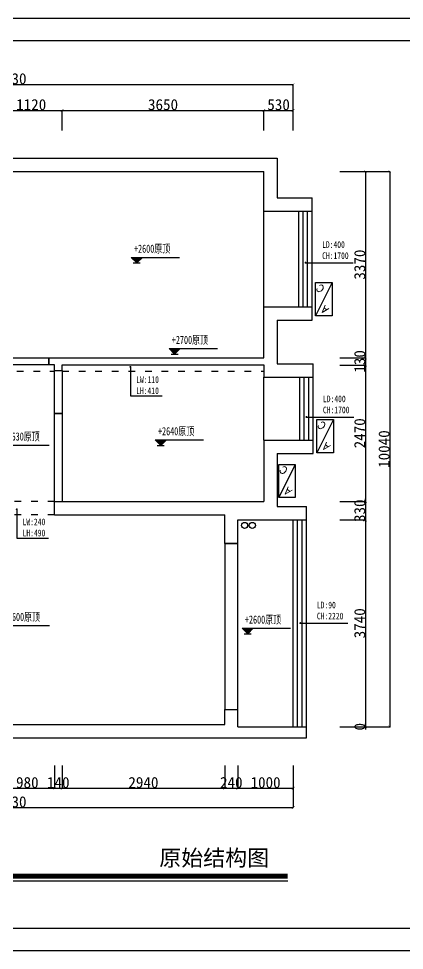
# Model space of a CAD drawing. Header units: millimetres. Extents: x -113526 to 211532, y -79714 to 28306.
# Drawn here: x 101028 to 108006, y -17124 to -278 of the extents above; entities that cross this region are included whole.
import ezdxf

# ---------------------------------------------------------------- set-up
doc = ezdxf.new("R2010")
doc.units = ezdxf.units.MM
doc.header["$PDMODE"] = 35
doc.linetypes.add('ACAD_ISO03W100', pattern=[30, 12, -18])
for name, color, linetype in [('10线框', 8, 'Continuous'), ('层高', 151, 'Continuous'), ('文本层', 3, 'Continuous'), ('标注', 8, 'Continuous')]:
    doc.layers.add(name, color=color, linetype=linetype)
doc.styles.get("Standard").update_dxf_attribs({"font": 'txt', "bigfont": 'gbcbig.shx'})
doc.styles.add('宋体', font='', dxfattribs={"width": 0.7})
doc.styles.add('标准', font='simhei.ttf')
doc.styles.get('宋体').set_extended_font_data('新宋体')
doc.dimstyles.new('50', dxfattribs={"dimtxt": 120, "dimasz": 50, "dimexe": 1, "dimexo": 1, "dimgap": 1, "dimtad": 1, "dimdec": 0, "dimtxsty": '标准', "dimblk": 'ARCHTICK', "dimcen": 0, "dimdle": 1, "dimclrd": 157, "dimclre": 157, "dimclrt": 40, "dimadec": 0, "dimazin": 0, "dimtfac": 1, "dimtdec": 0, "dimtix": 1, "dimtmove": 2, "dimatfit": 3, "dimldrblk": 'DOT', "dimfxl": 100, "dimarcsym": 0})

# ---------------------------------------------------------------- blocks, each defined once
blk = doc.blocks.new('图框')
at = {"layer": '10线框', "color": 4}
blk.add_lwpolyline([(320670, -86662), (301520, -86662), (301520, -100262), (320670, -100262)], close=True, dxfattribs=at)
blk = doc.blocks.new('cgbv')
blk.add_hatch(color=151).paths.add_polyline_path([(703067, -239057), (702866, -239057), (702966, -239157)])
at = {"color": 151}
for p, q in [((702866, -239057), (703745, -239057)), ((702866, -239057), (702966, -239157)), ((702966, -239157), (703067, -239057)), ((702903, -239157), (703030, -239157))]:
    blk.add_line(p, q, dxfattribs=at)
blk = doc.blocks.new('ch')
at = {"layer": '层高', "color": 140, "xscale": 0.9948881077471015, "yscale": 0.9948881077471015, "zscale": 0.9948881077471015}
for p in [(-507037, 278825), (-502785, 277944), (-507158, 276511), (-502101, 276295), (-502351, 274644), (-505146, 274549), (-509621, 274162), (-506959, 274200), (-509386, 272109), (-505140, 271288), (-500779, 271238)]:
    blk.add_blockref('cgbv', p, dxfattribs=at)
at = {"layer": '层高', "char_height": 146.88, "width": 1024.42, "attachment_point": 1, "style": '宋体'}
for s, insert in [('{\\C2;+2250天花}', (192285, 41221)), ('{\\C2;+2600原顶}', (196537, 40340)), ('{\\C2;+2630原顶}', (192164, 38907)), ('{\\C2;+2700原顶}', (197221, 38691)), ('{\\C2;+2630原顶}', (194176, 36945)), ('{\\C2;+2640原顶}', (196971, 37040)), ('{\\C2;+2600原顶}', (189701, 36558)), ('{\\C2;+2260天花}', (192363, 36596)), ('{\\C2;+2600原顶}', (189936, 34505)), ('{\\C2;+2600原顶}', (194182, 33683)), ('{\\C2;+2600原顶}', (198543, 33634))]:
    blk.add_mtext(s, dxfattribs=dict(at, insert=insert))
blk = doc.blocks.new('_ArchTick')
at = {"color": 0, "linetype": 'ByBlock', "const_width": 0.15}
blk.add_lwpolyline([(-0.5, -0.5), (0.5, 0.5)], dxfattribs=at)
blk = doc.blocks.new('_Dot')
at = {"color": 0, "linetype": 'ByBlock', "lineweight": -2}
blk.add_line((-0.5, 0), (-1, 0), dxfattribs=at)
at = {"color": 0, "linetype": 'ByBlock', "const_width": 0.5}
blk.add_lwpolyline([(-0.25, 0, 1), (0.25, 0, 1)], format="xyb", close=True, dxfattribs=at)
blk = doc.blocks.new('DOT')
at = {"color": 0, "linetype": 'ByBlock'}
blk.add_line((-0.35, 0), (-1, 0), dxfattribs=at)
at = {"color": 0, "linetype": 'ByBlock', "const_width": 0.35}
blk.add_lwpolyline([(-0.175, 0, 1), (0.175, 0, 1)], format="xyb", close=True, dxfattribs=at)
blk = doc.blocks.new('*D147')
at = {"color": 157, "lineweight": -2, "ltscale": 200, "transparency": 16777216}
for p, q in [((100694, -1936), (101816, -1936)), ((100695, -2299), (100695, -1935)), ((101815, -2299), (101815, -1935))]:
    blk.add_line(p, q, dxfattribs=at)
at = {"layer": 'Defpoints', "color": 0, "ltscale": 200, "transparency": 16777216}
for p in [(101815, -1936), (100695, -2300), (101815, -2300)]:
    blk.add_point(p, dxfattribs=at)
at = {"color": 157, "lineweight": -2, "ltscale": 200, "transparency": 16777216, "xscale": 50, "yscale": 50, "zscale": 50, "rotation": 180}
blk.add_blockref('_ArchTick', (100695, -1936), dxfattribs=at)
at = {"color": 157, "lineweight": -2, "ltscale": 200, "transparency": 16777216, "xscale": 50, "yscale": 50, "zscale": 50}
blk.add_blockref('_ArchTick', (101815, -1936), dxfattribs=at)
at = {"color": 2, "ltscale": 200, "transparency": 16777216, "insert": (101255, -1834), "char_height": 200, "attachment_point": 5, "style": '标准'}
blk.add_mtext('1120', dxfattribs=at)
blk = doc.blocks.new('*D148')
at = {"color": 157, "lineweight": -2, "ltscale": 200, "transparency": 16777216}
for p, q in [((101814, -1936), (105466, -1936)), ((101815, -2299), (101815, -1935)), ((105465, -2299), (105465, -1935))]:
    blk.add_line(p, q, dxfattribs=at)
at = {"layer": 'Defpoints', "color": 0, "ltscale": 200, "transparency": 16777216}
for p in [(105465, -1936), (101815, -2300), (105465, -2300)]:
    blk.add_point(p, dxfattribs=at)
at = {"color": 157, "lineweight": -2, "ltscale": 200, "transparency": 16777216, "xscale": 50, "yscale": 50, "zscale": 50, "rotation": 180}
blk.add_blockref('_ArchTick', (101815, -1936), dxfattribs=at)
at = {"color": 157, "lineweight": -2, "ltscale": 200, "transparency": 16777216, "xscale": 50, "yscale": 50, "zscale": 50}
blk.add_blockref('_ArchTick', (105465, -1936), dxfattribs=at)
at = {"color": 2, "ltscale": 200, "transparency": 16777216, "insert": (103640, -1834), "char_height": 200, "attachment_point": 5, "style": '标准'}
blk.add_mtext('3650', dxfattribs=at)
blk = doc.blocks.new('*D149')
at = {"color": 157, "lineweight": -2, "ltscale": 200, "transparency": 16777216}
for p, q in [((105464, -1936), (105996, -1936)), ((105465, -2299), (105465, -1935)), ((105995, -2299), (105995, -1935))]:
    blk.add_line(p, q, dxfattribs=at)
at = {"layer": 'Defpoints', "color": 0, "ltscale": 200, "transparency": 16777216}
for p in [(105995, -1936), (105465, -2300), (105995, -2300)]:
    blk.add_point(p, dxfattribs=at)
at = {"color": 157, "lineweight": -2, "ltscale": 200, "transparency": 16777216, "xscale": 50, "yscale": 50, "zscale": 50, "rotation": 180}
blk.add_blockref('_ArchTick', (105465, -1936), dxfattribs=at)
at = {"color": 157, "lineweight": -2, "ltscale": 200, "transparency": 16777216, "xscale": 50, "yscale": 50, "zscale": 50}
blk.add_blockref('_ArchTick', (105995, -1936), dxfattribs=at)
at = {"color": 2, "ltscale": 200, "transparency": 16777216, "insert": (105730, -1834), "char_height": 200, "attachment_point": 5, "style": '标准'}
blk.add_mtext('530', dxfattribs=at)
blk = doc.blocks.new('*D150')
at = {"color": 157, "lineweight": -2, "ltscale": 200, "transparency": 16777216}
for p, q in [((95664, -1467), (105996, -1467)), ((95665, -2299), (95665, -1466)), ((105995, -2299), (105995, -1466))]:
    blk.add_line(p, q, dxfattribs=at)
at = {"layer": 'Defpoints', "color": 0, "ltscale": 200, "transparency": 16777216}
for p in [(105995, -1467), (95665, -2300), (105995, -2300)]:
    blk.add_point(p, dxfattribs=at)
at = {"color": 157, "lineweight": -2, "ltscale": 200, "transparency": 16777216, "xscale": 50, "yscale": 50, "zscale": 50, "rotation": 180}
blk.add_blockref('_ArchTick', (95665, -1467), dxfattribs=at)
at = {"color": 157, "lineweight": -2, "ltscale": 200, "transparency": 16777216, "xscale": 50, "yscale": 50, "zscale": 50}
blk.add_blockref('_ArchTick', (105995, -1467), dxfattribs=at)
at = {"color": 2, "ltscale": 200, "transparency": 16777216, "insert": (100830, -1365), "char_height": 200, "attachment_point": 5, "style": '标准'}
blk.add_mtext('10330', dxfattribs=at)
blk = doc.blocks.new('*D151')
at = {"color": 157, "lineweight": -2, "ltscale": 200, "transparency": 16777216}
for p, q in [((106836, -3040), (107302, -3040)), ((107301, -3039), (107301, -6411)), ((106836, -6410), (107302, -6410))]:
    blk.add_line(p, q, dxfattribs=at)
at = {"layer": 'Defpoints', "color": 0, "ltscale": 200, "transparency": 16777216}
for p in [(106835, -3040), (106835, -6410), (107301, -6410)]:
    blk.add_point(p, dxfattribs=at)
at = {"color": 157, "lineweight": -2, "ltscale": 200, "transparency": 16777216, "xscale": 50, "yscale": 50, "zscale": 50}
for p, rotation in [((107301, -3040), 90), ((107301, -6410), 270)]:
    blk.add_blockref('_ArchTick', p, dxfattribs=dict(at, rotation=rotation))
at = {"color": 2, "ltscale": 200, "transparency": 16777216, "insert": (107199, -4725), "char_height": 200, "attachment_point": 5, "rotation": 90, "style": '标准'}
blk.add_mtext('3370', dxfattribs=at)
blk = doc.blocks.new('*D152')
at = {"color": 157, "lineweight": -2, "ltscale": 200, "transparency": 16777216}
for p, q in [((107301, -6410), (107301, -6360)), ((106836, -6410), (107302, -6410)), ((106836, -6540), (107302, -6540)), ((107301, -6410), (107301, -6540)), ((107301, -6540), (107301, -6590))]:
    blk.add_line(p, q, dxfattribs=at)
at = {"layer": 'Defpoints', "color": 0, "ltscale": 200, "transparency": 16777216}
for p in [(106835, -6410), (106835, -6540), (107301, -6540)]:
    blk.add_point(p, dxfattribs=at)
at = {"color": 157, "lineweight": -2, "ltscale": 200, "transparency": 16777216, "xscale": 50, "yscale": 50, "zscale": 50}
for p, rotation in [((107301, -6410), 270), ((107301, -6540), 90)]:
    blk.add_blockref('_ArchTick', p, dxfattribs=dict(at, rotation=rotation))
at = {"color": 2, "ltscale": 200, "transparency": 16777216, "insert": (107199, -6475), "char_height": 200, "attachment_point": 5, "rotation": 90, "style": '标准'}
blk.add_mtext('130', dxfattribs=at)
blk = doc.blocks.new('*D153')
at = {"color": 157, "lineweight": -2, "ltscale": 200, "transparency": 16777216}
for p, q in [((106836, -6540), (107302, -6540)), ((107301, -6539), (107301, -9011)), ((106836, -9010), (107302, -9010))]:
    blk.add_line(p, q, dxfattribs=at)
at = {"layer": 'Defpoints', "color": 0, "ltscale": 200, "transparency": 16777216}
for p in [(106835, -6540), (106835, -9010), (107301, -9010)]:
    blk.add_point(p, dxfattribs=at)
at = {"color": 157, "lineweight": -2, "ltscale": 200, "transparency": 16777216, "xscale": 50, "yscale": 50, "zscale": 50}
for p, rotation in [((107301, -6540), 90), ((107301, -9010), 270)]:
    blk.add_blockref('_ArchTick', p, dxfattribs=dict(at, rotation=rotation))
at = {"color": 2, "ltscale": 200, "transparency": 16777216, "insert": (107199, -7775), "char_height": 200, "attachment_point": 5, "rotation": 90, "style": '标准'}
blk.add_mtext('2470', dxfattribs=at)
blk = doc.blocks.new('*D154')
at = {"color": 157, "lineweight": -2, "ltscale": 200, "transparency": 16777216}
for p, q in [((106836, -9010), (107302, -9010)), ((107301, -9010), (107301, -8960)), ((107301, -9010), (107301, -9340)), ((106836, -9340), (107302, -9340)), ((107301, -9340), (107301, -9390))]:
    blk.add_line(p, q, dxfattribs=at)
at = {"layer": 'Defpoints', "color": 0, "ltscale": 200, "transparency": 16777216}
for p in [(106835, -9010), (106835, -9340), (107301, -9340)]:
    blk.add_point(p, dxfattribs=at)
at = {"color": 157, "lineweight": -2, "ltscale": 200, "transparency": 16777216, "xscale": 50, "yscale": 50, "zscale": 50}
for p, rotation in [((107301, -9010), 270), ((107301, -9340), 90)]:
    blk.add_blockref('_ArchTick', p, dxfattribs=dict(at, rotation=rotation))
at = {"color": 2, "ltscale": 200, "transparency": 16777216, "insert": (107199, -9175), "char_height": 200, "attachment_point": 5, "rotation": 90, "style": '标准'}
blk.add_mtext('330', dxfattribs=at)
blk = doc.blocks.new('*D155')
at = {"color": 157, "lineweight": -2, "ltscale": 200, "transparency": 16777216}
for p, q in [((106836, -9340), (107302, -9340)), ((107301, -9339), (107301, -13081)), ((106836, -13080), (107302, -13080))]:
    blk.add_line(p, q, dxfattribs=at)
at = {"layer": 'Defpoints', "color": 0, "ltscale": 200, "transparency": 16777216}
for p in [(106835, -9340), (106835, -13080), (107301, -13080)]:
    blk.add_point(p, dxfattribs=at)
at = {"color": 157, "lineweight": -2, "ltscale": 200, "transparency": 16777216, "xscale": 50, "yscale": 50, "zscale": 50}
for p, rotation in [((107301, -9340), 90), ((107301, -13080), 270)]:
    blk.add_blockref('_ArchTick', p, dxfattribs=dict(at, rotation=rotation))
at = {"color": 2, "ltscale": 200, "transparency": 16777216, "insert": (107199, -11210), "char_height": 200, "attachment_point": 5, "rotation": 90, "style": '标准'}
blk.add_mtext('3740', dxfattribs=at)
blk = doc.blocks.new('*D156')
at = {"color": 157, "lineweight": -2, "ltscale": 200, "transparency": 16777216}
for p, q in [((106836, -13080), (107302, -13080)), ((106836, -13080), (107302, -13080)), ((107301, -13080), (107301, -13030)), ((107301, -13080), (107301, -13130)), ((107301, -13080), (107301, -13080))]:
    blk.add_line(p, q, dxfattribs=at)
at = {"layer": 'Defpoints', "color": 0, "ltscale": 200, "transparency": 16777216}
for p in [(106835, -13080), (106835, -13080), (107301, -13080)]:
    blk.add_point(p, dxfattribs=at)
at = {"color": 157, "lineweight": -2, "ltscale": 200, "transparency": 16777216, "xscale": 50, "yscale": 50, "zscale": 50}
for rotation in [270, 90]:
    blk.add_blockref('_ArchTick', (107301, -13080), dxfattribs=dict(at, rotation=rotation))
at = {"color": 2, "ltscale": 200, "transparency": 16777216, "insert": (107199, -13080), "char_height": 200, "attachment_point": 5, "rotation": 90, "style": '标准'}
blk.add_mtext('0', dxfattribs=at)
blk = doc.blocks.new('*D157')
at = {"color": 157, "lineweight": -2, "ltscale": 200, "transparency": 16777216}
for p, q in [((106836, -3040), (107742, -3040)), ((107741, -3039), (107741, -13081)), ((106836, -13080), (107742, -13080))]:
    blk.add_line(p, q, dxfattribs=at)
at = {"layer": 'Defpoints', "color": 0, "ltscale": 200, "transparency": 16777216}
for p in [(106835, -3040), (106835, -13080), (107741, -13080)]:
    blk.add_point(p, dxfattribs=at)
at = {"color": 157, "lineweight": -2, "ltscale": 200, "transparency": 16777216, "xscale": 50, "yscale": 50, "zscale": 50}
for p, rotation in [((107741, -3040), 90), ((107741, -13080), 270)]:
    blk.add_blockref('_ArchTick', p, dxfattribs=dict(at, rotation=rotation))
at = {"color": 2, "ltscale": 200, "transparency": 16777216, "insert": (107639, -8060), "char_height": 200, "attachment_point": 5, "rotation": 90, "style": '标准'}
blk.add_mtext('10040', dxfattribs=at)
blk = doc.blocks.new('*D163')
at = {"color": 157, "lineweight": -2, "ltscale": 200, "transparency": 16777216}
for p, q in [((100695, -13781), (100695, -14193)), ((101675, -13781), (101675, -14193)), ((100694, -14192), (101676, -14192))]:
    blk.add_line(p, q, dxfattribs=at)
at = {"layer": 'Defpoints', "color": 0, "ltscale": 200, "transparency": 16777216}
for p in [(100695, -13780), (101675, -13780), (101675, -14192)]:
    blk.add_point(p, dxfattribs=at)
at = {"color": 157, "lineweight": -2, "ltscale": 200, "transparency": 16777216, "xscale": 50, "yscale": 50, "zscale": 50, "rotation": 180}
blk.add_blockref('_ArchTick', (100695, -14192), dxfattribs=at)
at = {"color": 157, "lineweight": -2, "ltscale": 200, "transparency": 16777216, "xscale": 50, "yscale": 50, "zscale": 50}
blk.add_blockref('_ArchTick', (101675, -14192), dxfattribs=at)
at = {"color": 2, "ltscale": 200, "transparency": 16777216, "insert": (101185, -14090), "char_height": 200, "attachment_point": 5, "style": '标准'}
blk.add_mtext('980', dxfattribs=at)
blk = doc.blocks.new('*D164')
at = {"color": 157, "lineweight": -2, "ltscale": 200, "transparency": 16777216}
for p, q in [((101675, -13781), (101675, -14193)), ((101815, -13781), (101815, -14193)), ((101675, -14192), (101625, -14192)), ((101675, -14192), (101815, -14192)), ((101815, -14192), (101865, -14192))]:
    blk.add_line(p, q, dxfattribs=at)
at = {"layer": 'Defpoints', "color": 0, "ltscale": 200, "transparency": 16777216}
for p in [(101675, -13780), (101815, -13780), (101815, -14192)]:
    blk.add_point(p, dxfattribs=at)
at = {"color": 157, "lineweight": -2, "ltscale": 200, "transparency": 16777216, "xscale": 50, "yscale": 50, "zscale": 50}
blk.add_blockref('_ArchTick', (101675, -14192), dxfattribs=at)
at = {"color": 157, "lineweight": -2, "ltscale": 200, "transparency": 16777216, "xscale": 50, "yscale": 50, "zscale": 50, "rotation": 180}
blk.add_blockref('_ArchTick', (101815, -14192), dxfattribs=at)
at = {"color": 2, "ltscale": 200, "transparency": 16777216, "insert": (101745, -14090), "char_height": 200, "attachment_point": 5, "style": '标准'}
blk.add_mtext('140', dxfattribs=at)
blk = doc.blocks.new('*D165')
at = {"color": 157, "lineweight": -2, "ltscale": 200, "transparency": 16777216}
for p, q in [((101815, -13781), (101815, -14193)), ((104755, -13781), (104755, -14193)), ((101814, -14192), (104756, -14192))]:
    blk.add_line(p, q, dxfattribs=at)
at = {"layer": 'Defpoints', "color": 0, "ltscale": 200, "transparency": 16777216}
for p in [(101815, -13780), (104755, -13780), (104755, -14192)]:
    blk.add_point(p, dxfattribs=at)
at = {"color": 157, "lineweight": -2, "ltscale": 200, "transparency": 16777216, "xscale": 50, "yscale": 50, "zscale": 50, "rotation": 180}
blk.add_blockref('_ArchTick', (101815, -14192), dxfattribs=at)
at = {"color": 157, "lineweight": -2, "ltscale": 200, "transparency": 16777216, "xscale": 50, "yscale": 50, "zscale": 50}
blk.add_blockref('_ArchTick', (104755, -14192), dxfattribs=at)
at = {"color": 2, "ltscale": 200, "transparency": 16777216, "insert": (103285, -14090), "char_height": 200, "attachment_point": 5, "style": '标准'}
blk.add_mtext('2940', dxfattribs=at)
blk = doc.blocks.new('*D166')
at = {"color": 157, "lineweight": -2, "ltscale": 200, "transparency": 16777216}
for p, q in [((104755, -13781), (104755, -14193)), ((104995, -13781), (104995, -14193)), ((104755, -14192), (104705, -14192)), ((104755, -14192), (104995, -14192)), ((104995, -14192), (105045, -14192))]:
    blk.add_line(p, q, dxfattribs=at)
at = {"layer": 'Defpoints', "color": 0, "ltscale": 200, "transparency": 16777216}
for p in [(104755, -13780), (104995, -13780), (104995, -14192)]:
    blk.add_point(p, dxfattribs=at)
at = {"color": 157, "lineweight": -2, "ltscale": 200, "transparency": 16777216, "xscale": 50, "yscale": 50, "zscale": 50}
blk.add_blockref('_ArchTick', (104755, -14192), dxfattribs=at)
at = {"color": 157, "lineweight": -2, "ltscale": 200, "transparency": 16777216, "xscale": 50, "yscale": 50, "zscale": 50, "rotation": 180}
blk.add_blockref('_ArchTick', (104995, -14192), dxfattribs=at)
at = {"color": 2, "ltscale": 200, "transparency": 16777216, "insert": (104875, -14090), "char_height": 200, "attachment_point": 5, "style": '标准'}
blk.add_mtext('240', dxfattribs=at)
blk = doc.blocks.new('*D167')
at = {"color": 157, "lineweight": -2, "ltscale": 200, "transparency": 16777216}
for p, q in [((104995, -13781), (104995, -14193)), ((105995, -13781), (105995, -14193)), ((104994, -14192), (105996, -14192))]:
    blk.add_line(p, q, dxfattribs=at)
at = {"layer": 'Defpoints', "color": 0, "ltscale": 200, "transparency": 16777216}
for p in [(104995, -13780), (105995, -13780), (105995, -14192)]:
    blk.add_point(p, dxfattribs=at)
at = {"color": 157, "lineweight": -2, "ltscale": 200, "transparency": 16777216, "xscale": 50, "yscale": 50, "zscale": 50, "rotation": 180}
blk.add_blockref('_ArchTick', (104995, -14192), dxfattribs=at)
at = {"color": 157, "lineweight": -2, "ltscale": 200, "transparency": 16777216, "xscale": 50, "yscale": 50, "zscale": 50}
blk.add_blockref('_ArchTick', (105995, -14192), dxfattribs=at)
at = {"color": 2, "ltscale": 200, "transparency": 16777216, "insert": (105495, -14090), "char_height": 200, "attachment_point": 5, "style": '标准'}
blk.add_mtext('1000', dxfattribs=at)
blk = doc.blocks.new('*D168')
at = {"color": 157, "lineweight": -2, "ltscale": 200, "transparency": 16777216}
for p, q in [((95665, -13781), (95665, -14542)), ((105995, -13781), (105995, -14542)), ((95664, -14541), (105996, -14541))]:
    blk.add_line(p, q, dxfattribs=at)
at = {"layer": 'Defpoints', "color": 0, "ltscale": 200, "transparency": 16777216}
for p in [(95665, -13780), (105995, -13780), (105995, -14541)]:
    blk.add_point(p, dxfattribs=at)
at = {"color": 157, "lineweight": -2, "ltscale": 200, "transparency": 16777216, "xscale": 50, "yscale": 50, "zscale": 50, "rotation": 180}
blk.add_blockref('_ArchTick', (95665, -14541), dxfattribs=at)
at = {"color": 157, "lineweight": -2, "ltscale": 200, "transparency": 16777216, "xscale": 50, "yscale": 50, "zscale": 50}
blk.add_blockref('_ArchTick', (105995, -14541), dxfattribs=at)
at = {"color": 2, "ltscale": 200, "transparency": 16777216, "insert": (100830, -14439), "char_height": 200, "attachment_point": 5, "style": '标准'}
blk.add_mtext('10330', dxfattribs=at)
blk = doc.blocks.new('sadffgdj')
at = {"color": 250, "linetype": 'Continuous'}
for p, q in [((108091, -7757), (108692, -7757)), ((108091, -8057), (108091, -7757)), ((108692, -7757), (108692, -8057)), ((108692, -8057), (108091, -8057))]:
    blk.add_line(p, q, dxfattribs=at)
at = {"color": 250, "linetype": 'ByBlock'}
blk.add_line((108692, -8057), (108091, -7757), dxfattribs=at)
at = {"color": 250, "linetype": 'Continuous'}
for s, p in [('A', (108220, -8005)), ('C', (108598, -7933))]:
    blk.add_text(s, height=136, rotation=48.9322, dxfattribs=at).set_placement(p)
blk = doc.blocks.new('fgdjghj')
at = {"color": 1, "linetype": 'ACAD_ISO03W100', "ltscale": 10}
for p, q in [((100425, -7440), (100425, -4680)), ((100695, -6650), (101675, -6650)), ((101815, -6650), (105465, -6650)), ((101675, -9010), (100695, -9010)), ((101675, -9250), (100695, -9250)), ((97835, -11670), (97835, -9270)), ((96115, -11560), (97835, -11560)), ((97835, -13000), (97835, -11820)), ((98095, -11820), (98095, -13000))]:
    blk.add_line(p, q, dxfattribs=at)
blk = doc.blocks.new('c')
at = {"layer": '标注', "color": 2, "char_height": 120, "width": 773.09, "style": '宋体'}
for s, insert, attachment_point in [('LD:930\\PCH:1210', (188222, 31886), 1), ('LD:400\\PCH:1700', (197450, 31317), 1), ('LD:400\\PCH:1710', (187568, 30302), 1), ('LD:910\\PCH:1200', (187299, 28293), 7), ('LD:400\\PCH:1700', (197465, 28527), 1), ('LD:900\\PCH:1200', (189183, 27491), 1), ('LD:900\\PCH:1230', (187637, 26759), 7), ('LD:90\\PCH:2220', (197355, 24800), 1)]:
    blk.add_mtext(s, dxfattribs=dict(at, insert=insert, attachment_point=attachment_point))
at = {"ltscale": 200}
for points in [[(188930, 31498), (188071, 31498)], [(197150, 30929), (198009, 30929)], [(188276, 29915), (187417, 29915)], [(197165, 28139), (198024, 28139)], [(188883, 27104), (189742, 27104)], [(197055, 24413), (197914, 24413)]]:
    blk.add_leader(points, dimstyle='50', override={"dimtxt": 240, "dimgap": 1, "dimtad": 0, "dimclrt": 2, "dimldrblk": 'DOT'}, dxfattribs=at)
for points in [[(187252, 28011), (187252, 28256), (187836, 28256)], [(187590, 26477), (187590, 26722), (188174, 26722)]]:
    blk.add_leader(points, dimstyle='50', dxfattribs=at)
blk = doc.blocks.new('L')
at = {"layer": '标注', "color": 2, "char_height": 120, "width": 773.09, "attachment_point": 1, "style": '宋体'}
for s, insert in [('LW:120\\PLH:510', (196210, 33411)), ('LW:110\\PLH:410', (199452, 32553)), ('LW:240\\PLH:490', (197397, 29980)), ('LW:110\\PLH:290', (192964, 28208)), ('LW:240\\PLH:480', (194508, 27102))]:
    blk.add_mtext(s, dxfattribs=dict(at, insert=insert))
at = {"ltscale": 200}
for points in [[(196773, 33057), (196061, 33057)], [(194310, 26747), (195023, 26747)]]:
    blk.add_leader(points, dimstyle='50', dxfattribs=at)
for points in [[(199347, 32721), (199347, 32197), (199922, 32197)], [(197292, 30148), (197292, 29624), (197867, 29624)], [(192860, 27690), (192860, 27852), (193435, 27852)]]:
    blk.add_leader(points, dimstyle='50', override={"dimtxt": 200, "dimgap": 1, "dimtad": 0, "dimclrt": 2, "dimldrblk": 'DOT'}, dxfattribs=at)

msp = doc.modelspace()

# ---------------------------------------------------------------- linework, layer by layer
at = {"ltscale": 200}
for p, q in [((97875, -2799.7), (105705, -2799.7)), ((105705, -2799.7), (105705, -3519.7)), ((100695, -3039.7), (105465, -3039.7)), ((105465, -3759.7), (105465, -3039.7)), ((105705, -3519.7), (106335, -3519.7)), ((106335, -3759.7), (106335, -3519.7)), ((105465, -3759.7), (106335, -3759.7)), ((105465, -6409.7), (105465, -5489.7)), ((105465, -5489.7), (106335, -5489.7)), ((106335, -5729.7), (106335, -5489.7)), ((105705, -5729.7), (105705, -6519.7)), ((105705, -5729.7), (106335, -5729.7)), ((101575, -6539.7), (101575, -6409.7)), ((101575, -6409.7), (105465, -6409.7)), ((101675, -6539.7), (101575, -6539.7)), ((101675, -6639.7), (101675, -6539.7)), ((101815, -6639.7), (101815, -6539.7)), ((101815, -6539.7), (105465, -6539.7)), ((105465, -6539.7), (105465, -6759.7)), ((105705, -6519.7), (106355, -6519.7)), ((106355, -6759.7), (106355, -6519.7)), ((101675, -6639.7), (101815, -6639.7)), ((105465, -6759.7), (106355, -6759.7)), ((101675, -9249.7), (101675, -7419.7)), ((101675, -7419.7), (101815, -7419.7)), ((101815, -7419.7), (101815, -9009.7)), ((105465, -7899.7), (105465, -9009.7)), ((105465, -7899.7), (106355, -7899.7)), ((106355, -8139.7), (106355, -7899.7)), ((105705, -8139.7), (105705, -9099.7)), ((105705, -8139.7), (106355, -8139.7)), ((101675, -9009.7), (105465, -9009.7)), ((101675, -9249.7), (104755, -9249.7)), ((104755, -9769.7), (104755, -9249.7)), ((105705, -9099.7), (106235, -9099.7)), ((106235, -9339.7), (106235, -9099.7)), ((104995, -9769.7), (104995, -9339.7)), ((104995, -9339.7), (106235, -9339.7)), ((104755, -9769.7), (104995, -9769.7)), ((104755, -13039.7), (104755, -12769.7)), ((104755, -12769.7), (104995, -12769.7)), ((104995, -13079.7), (104995, -12769.7)), ((100175, -13039.7), (104755, -13039.7)), ((104995, -13079.7), (106235, -13079.7)), ((106235, -13279.7), (106235, -13079.7)), ((96695, -13279.7), (106235, -13279.7))]:
    msp.add_line(p, q, dxfattribs=at)
at = {"color": 8, "ltscale": 200}
for p, q in [((105465, -5489.7), (105465, -3759.7)), ((106175, -5489.7), (106175, -3759.7)), ((106255, -5489.7), (106255, -3759.7)), ((105465, -7899.7), (105465, -6759.7)), ((106195, -7899.7), (106195, -6759.7)), ((106275, -7899.7), (106275, -6759.7)), ((106075, -13079.7), (106075, -9339.7)), ((106155, -13079.7), (106155, -9339.7))]:
    msp.add_line(p, q, dxfattribs=at)
at = {"color": 4, "ltscale": 200}
for p, q in [((106095, -5489.7), (106095, -3759.7)), ((106335, -5489.7), (106335, -3759.7)), ((106115, -7899.7), (106115, -6759.7)), ((106355, -7899.7), (106355, -6759.7)), ((105995, -13079.7), (105995, -9339.7)), ((106235, -13079.7), (106235, -9339.7))]:
    msp.add_line(p, q, dxfattribs=at)
at = {"color": 8, "ltscale": 200}
for points in [[(101575, -6409.7), (101575, -6539.7), (100795, -6539.7), (100795, -6409.7)], [(101815, -6639.7), (101815, -7419.7), (101675, -7419.7), (101675, -6639.7)], [(104755, -9769.7), (104755, -12769.7), (104995, -12769.7), (104995, -9769.7)]]:
    msp.add_lwpolyline(points, close=True, dxfattribs=at)
at = {"color": 1, "ltscale": 200}
for centre in [(105115, -9439.7), (105255, -9439.7)]:
    msp.add_circle(centre, 55, dxfattribs=at)
at = {"layer": '10线框'}
for p, q in [((113082.4, -679.6), (90567.3, -679.6)), ((90567.3, -16721.6), (113082.4, -16721.6))]:
    msp.add_line(p, q, dxfattribs=at)
at = {"layer": '文本层', "color": 3}
msp.add_line((95730.8, -15868.4), (105899.3, -15868.4), dxfattribs=at)
at = {"layer": '文本层', "color": 3, "const_width": 94.2}
msp.add_lwpolyline([(105896.4, -15782.8), (95724.8, -15782.8)], dxfattribs=at)

# ---------------------------------------------------------------- block references
at = {"xscale": 1.238710232719313, "yscale": 1.238710232704761, "zscale": 1.238710232707264}
msp.add_blockref('图框', (-283532, 107071.6), dxfattribs=at)
for name, p in [('ch', (-93422.4, -44703.4)), ('c', (-90932.3, -35619.2)), ('L', (-96298.1, -39296.5))]:
    msp.add_blockref(name, p)
at = {"color": 2}
msp.add_blockref('fgdjghj', (0, 0), dxfattribs=at)
at = {"color": 2, "rotation": 90}
for p in [(98639.8, -113743.2), (98666.7, -116220.2), (97975.4, -117028.3)]:
    msp.add_blockref('sadffgdj', p, dxfattribs=at)

# ---------------------------------------------------------------- texts
at = {"color": 2, "style": '宋体'}
msp.add_text('越秀区保利麓苑2901               原始结构图', height=291.312, dxfattribs=at).set_placement((97025.3, -15596.9))

# ---------------------------------------------------------------- dimensions: what is measured, and where the dimension line sits
at = {"ltscale": 200}
for base, p1, p2, angle, picture, middle in [((105995, -1467.2), (95665, -2299.7), (105995, -2299.7), 180, '*D150', (100830, -1365.1)), ((101815, -1936.4), (100695, -2299.7), (101815, -2299.7), 180, '*D147', (101255, -1834.3)), ((105465, -1936.4), (101815, -2299.7), (105465, -2299.7), 180, '*D148', (103640, -1834.3)), ((105995, -1936.4), (105465, -2299.7), (105995, -2299.7), 180, '*D149', (105730, -1834.3)), ((107301.1, -6409.7), (106835, -3039.7), (106835, -6409.7), 270, '*D151', (107199, -4724.7)), ((107741, -13079.7), (106835, -3039.7), (106835, -13079.7), 270, '*D157', (107638.9, -8059.7)), ((107301.1, -6539.7), (106835, -6409.7), (106835, -6539.7), 270, '*D152', (107199, -6474.7)), ((107301.1, -9009.7), (106835, -6539.7), (106835, -9009.7), 270, '*D153', (107199, -7774.7)), ((107301.1, -9339.7), (106835, -9009.7), (106835, -9339.7), 270, '*D154', (107199, -9174.7)), ((107301.1, -13079.7), (106835, -9339.7), (106835, -13079.7), 270, '*D155', (107199, -11209.7)), ((107301.0876061, -13079.7474852), (106834.9886061, -13079.7474852), (106834.9886061, -13079.7474852), 270, '*D156', (107198.9640106, -13079.7474852)), ((105995, -14541.3), (95665, -13779.7), (105995, -13779.7), 180, '*D168', (100830, -14439.2)), ((101675, -14192.3), (100695, -13779.7), (101675, -13779.7), 180, '*D163', (101185, -14090.2)), ((101815, -14192.3), (101675, -13779.7), (101815, -13779.7), 180, '*D164', (101745, -14090.2)), ((104755, -14192.3), (101815, -13779.7), (104755, -13779.7), 180, '*D165', (103285, -14090.2)), ((104995, -14192.3), (104755, -13779.7), (104995, -13779.7), 180, '*D166', (104875, -14090.2)), ((105995, -14192.3), (104995, -13779.7), (105995, -13779.7), 180, '*D167', (105495, -14090.2))]:
    dim = msp.add_linear_dim(base=base, p1=p1, p2=p2, angle=angle, dimstyle='50', override={"dimtxt": 200, "dimclrt": 2, "dimldrblk": 'DOT'}, dxfattribs=at)
    dim.commit()
    dim.dimension.update_dxf_attribs({"geometry": picture, "text_midpoint": middle})

doc.saveas('drawing.dxf')
